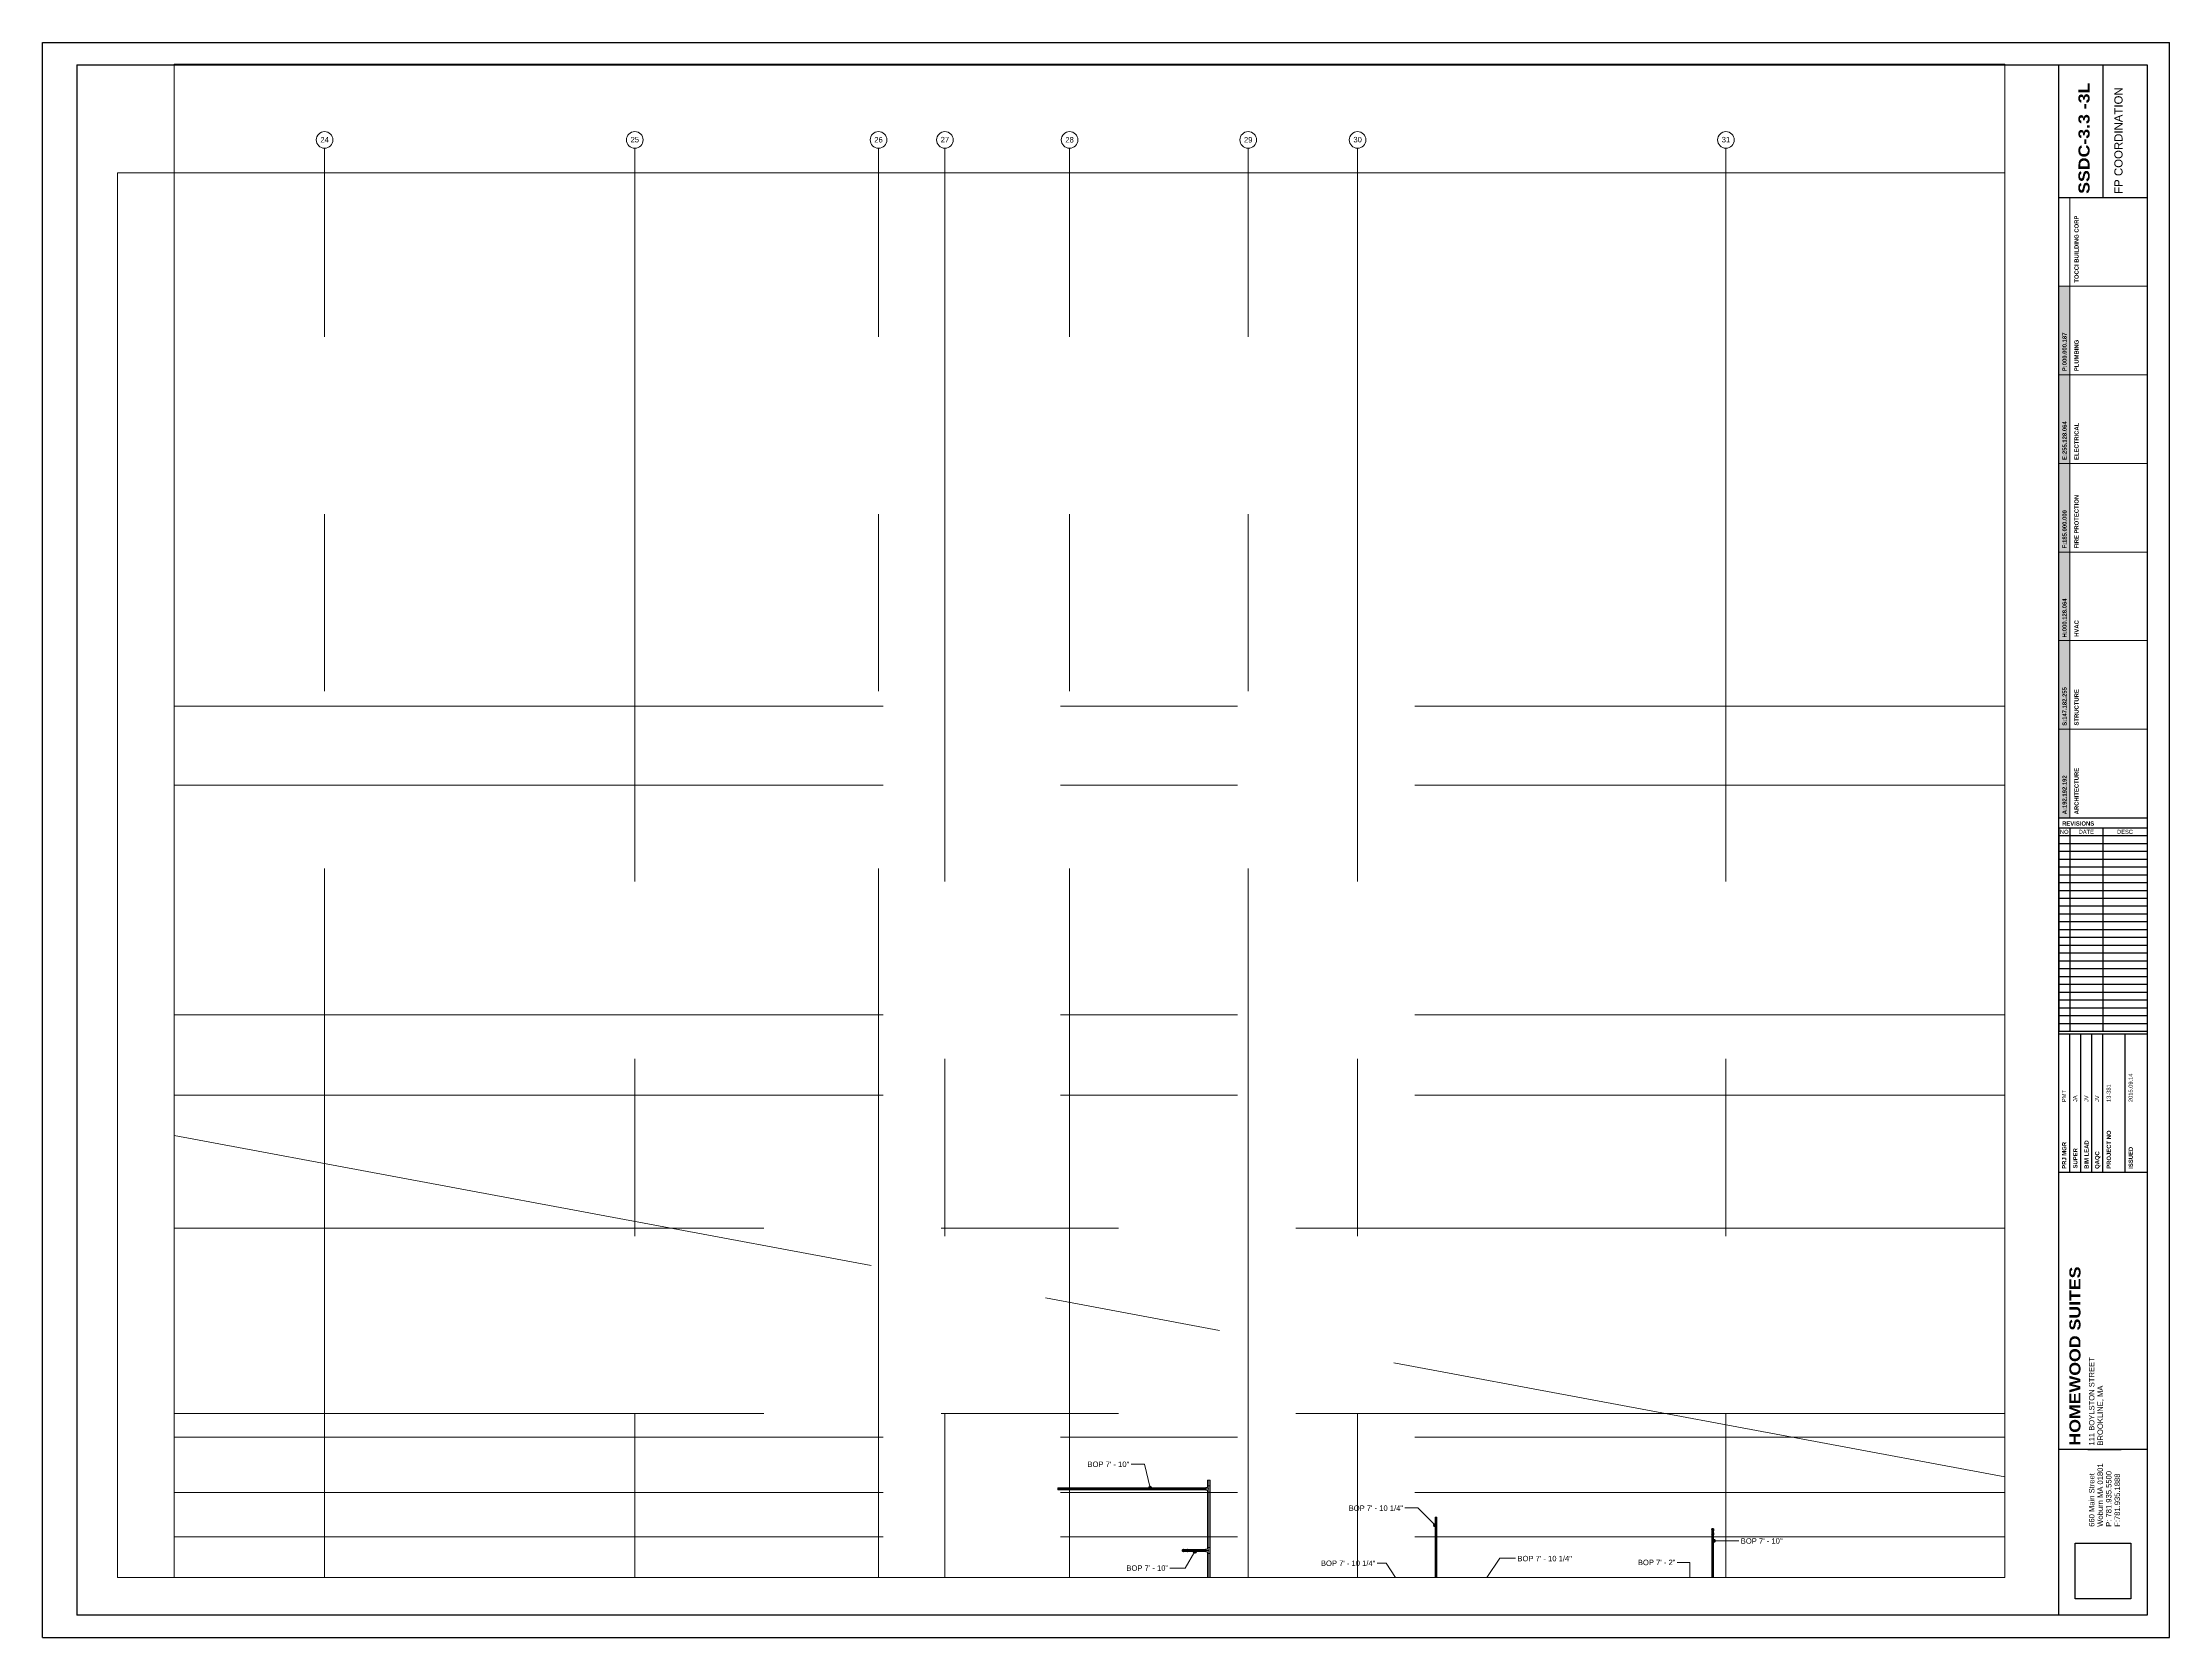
# Paper-space layout 'SDC - 0.0 - LL_A3' of a CAD drawing. Header units: inches. Extents: x -5.5 to 42.5, y -0.2 to 35.8.
# The model-space entities are those that its viewports show. They can reach past a viewport. Long polylines and large blocks are cut down to what shows.
import ezdxf

# ---------------------------------------------------------------- set-up
doc = ezdxf.new("R2010")
doc.units = ezdxf.units.IN
doc.header["$MEASUREMENT"] = 0
doc.linetypes.add('Grid Line', pattern=[0.875, 0.5, -0.125, 0.125, -0.125])
for name, color, linetype, lineweight in [('A-ANNO-NOTE', 250, 'Continuous', 9), ('G-ANNO-DIMS', 251, 'Continuous', 9), ('P-PIPE', 1, 'Continuous', 9), ('P-PIPE-CNTR', 1, 'Continuous', 9), ('S-GRID', 8, 'Continuous', 9), ('S-GRID-IDEN', 8, 'Continuous', 13)]:
    doc.layers.add(name, color=color, linetype=linetype, lineweight=lineweight)
doc.layers.add('VIEWPORT', color=7, linetype='Continuous', plot=False)
doc.layers.add('X - REF - ELEC', color=7, linetype='Continuous', true_color=0xff8040)
doc.styles.add('Arial', font='arial.ttf', dxfattribs={"height": 3.934132})
doc.styles.add('Arial Black', font='', dxfattribs={"height": 0.25})
doc.styles.add('Arial_1', font='arial.ttf', dxfattribs={"height": 5.901198})
doc.styles.add('Arial_2', font='arial.ttf', dxfattribs={"height": 0.092206})
doc.styles.add('Arial_B', font='arialbd.ttf', dxfattribs={"height": 0.095133})
doc.styles.get('Arial Black').set_extended_font_data('Arial Black')
picture_1 = doc.add_image_def('image1.jpg', size_in_pixel=(300, 300))

# ---------------------------------------------------------------- blocks, each defined once
blk = doc.blocks.new('Coordination Legend_36X48_2011 - Coordination Legend_36X48_2011-2112261-')
at = {"layer": 'A-ANNO-NOTE'}
for color, points in [(5, [(0, 10), (0, 12), (0.25, 12), (0.25, 10)]), (3, [(0, 4), (0, 6), (0.25, 6), (0.25, 4)]), (253, [(0, 2), (0.25, 2), (0.25, 0), (0, 0)])]:
    blk.add_hatch(color=color, dxfattribs=at).paths.add_polyline_path(points, flags=0)
at = {"layer": 'A-ANNO-NOTE', "true_color": 0xff8040, "transparency": 33554687}
blk.add_hatch(color=11, dxfattribs=at).paths.add_polyline_path([(0, 10), (0.25, 10), (0.25, 8), (0, 8)], flags=0)
at = {"layer": 'A-ANNO-NOTE', "true_color": 0xb90000}
blk.add_hatch(color=12, dxfattribs=at).paths.add_polyline_path([(0, 8), (0.25, 8), (0.25, 6), (0, 6)], flags=0)
at = {"layer": 'A-ANNO-NOTE', "true_color": 0x93b6ff}
blk.add_hatch(color=151, dxfattribs=at).paths.add_polyline_path([(0, 4), (0.25, 4), (0.25, 2), (0, 2)], flags=0)
at = {"layer": 'A-ANNO-NOTE'}
for p, q in [((0.25, 12), (0.25, 14)), ((0.25, 12), (0, 12)), ((0, 12), (0, 10)), ((0.25, 12), (2, 12)), ((0.25, 10), (0.25, 12)), ((0, 10), (0.25, 10)), ((0, 10), (0, 8)), ((0.25, 10), (0, 10)), ((0.25, 10), (2, 10)), ((0.25, 8), (0.25, 10)), ((0, 8), (0.25, 8)), ((0, 8), (0, 6)), ((0.25, 8), (0, 8)), ((0.25, 8), (2, 8)), ((0.25, 6), (0.25, 8)), ((0, 6), (0.25, 6)), ((0.25, 6), (0, 6)), ((0, 6), (0, 4)), ((0.25, 6), (2, 6)), ((0.25, 4), (0.25, 6)), ((0, 4), (0.25, 4)), ((0, 4), (0, 2)), ((0.25, 4), (0, 4)), ((0.25, 4), (2, 4)), ((0.25, 2), (0.25, 4)), ((0, 2), (0.25, 2)), ((0, 2), (0, 0)), ((0.25, 2), (0, 2)), ((0.25, 2), (2, 2)), ((0.25, 0), (0.25, 2)), ((0, 0), (0.25, 0))]:
    blk.add_line(p, q, dxfattribs=at)
at = {"layer": 'A-ANNO-NOTE', "char_height": 0.09513, "attachment_point": 1, "rotation": 90, "line_spacing_factor": 0.938532, "style": 'Arial_B'}
for s, insert, width in [('P:000.000.187', (0.085, 10.082), 1.008), ('E:255.128.064', (0.085, 8.078), 1.008), ('F:185.000.000', (0.085, 6.081), 1.00012), ('H:000.128.064', (0.085, 4.072), 1.017), ('S:147.182.255', (0.085, 2.079), 1.008), ('A:192.192.192', (0.085, 0.081), 1.01362)]:
    blk.add_mtext(s, dxfattribs=dict(at, insert=insert, width=width))
blk = doc.blocks.new('Victaulic-VicPress316-Elbow 90-45deg Style P568_P571 - Standard-V2-THIRD LEVEL')
at = {"layer": 'P-PIPE'}
for p, q in [((-3203.8, 730.1), (-3203.8, 729.6)), ((-3203.8, 729.3), (-3203.8, 729)), ((-3203.7, 731.1), (-3203.7, 730.2)), ((-3203.7, 730.3), (-3203.7, 729)), ((-3203, 730.2), (-3203.7, 730.2)), ((-3203.7, 730.2), (-3203, 730.2)), ((-3203, 732.5), (-3203, 732.5)), ((-3203, 732.5), (-3203, 731.1)), ((-3203, 731.1), (-3203, 730.2)), ((-3203, 730.3), (-3203, 730.3)), ((-3203, 730.3), (-3203, 730.3)), ((-3202.4, 730.2), (-3203, 730.2)), ((-3203, 730.2), (-3202.4, 730.2)), ((-3203, 729.6), (-3203, 729.6)), ((-3203, 729.6), (-3203, 729.6)), ((-3203, 729.3), (-3203, 729.3)), ((-3203, 729.3), (-3203, 729.3)), ((-3203, 729), (-3203, 729)), ((-3203, 729), (-3203, 729)), ((-3203, 729), (-3203, 729)), ((-3203, 729), (-3203, 729)), ((-3202.4, 730.2), (-3202.4, 731.1)), ((-3202.4, 729), (-3202.4, 730.3)), ((-3202.3, 729.6), (-3202.3, 730.1)), ((-3202.3, 729), (-3202.3, 729.3))]:
    blk.add_line(p, q, dxfattribs=at)
at = {"layer": 'P-PIPE', "flags": 128}
for points in [[(-3203, 733.4), (-3203.4, 733.3), (-3203.8, 733.1), (-3203.9, 732.7), (-3203.9, 732.3), (-3203.7, 731.9), (-3203.4, 731.7), (-3203, 731.6)], [(-3203.8, 729.3), (-3203.9, 729.4), (-3203.9, 729.5), (-3203.8, 729.6), (-3203.8, 729.6)], [(-3203, 733.3), (-3203.4, 733.2), (-3203.7, 732.9), (-3203.8, 732.6), (-3203.7, 732.2), (-3203.5, 731.9), (-3203.2, 731.7), (-3203, 731.7)], [(-3203.8, 730.1), (-3203.7, 730.3), (-3203.7, 730.3)], [(-3203.8, 729.6), (-3203.7, 729.6), (-3203.5, 729.6), (-3203.1, 729.6), (-3203, 729.6)], [(-3203, 729.6), (-3203.4, 729.6), (-3203.7, 729.6), (-3203.8, 729.6), (-3203.8, 729.6)], [(-3203.8, 729.3), (-3203.7, 729.3), (-3203.5, 729.3), (-3203.1, 729.3), (-3203, 729.3)], [(-3203, 729.3), (-3203.4, 729.3), (-3203.7, 729.3), (-3203.8, 729.3), (-3203.8, 729.3)], [(-3203.7, 732.5), (-3203.7, 732.4), (-3203.7, 732.1), (-3203.7, 731.7), (-3203.7, 731.2), (-3203.7, 731.1)], [(-3203, 731.6), (-3202.6, 731.7), (-3202.3, 731.9), (-3202.2, 732.3), (-3202.2, 732.7), (-3202.3, 733.1), (-3202.7, 733.3), (-3203, 733.4)], [(-3203, 731.7), (-3202.7, 731.8), (-3202.4, 732.1), (-3202.3, 732.4), (-3202.3, 732.8), (-3202.6, 733.1), (-3202.9, 733.2), (-3203, 733.3)], [(-3202.3, 729.6), (-3202.4, 729.6), (-3202.6, 729.6), (-3203, 729.6), (-3203, 729.6)], [(-3203, 729.6), (-3202.7, 729.6), (-3202.4, 729.6), (-3202.3, 729.6), (-3202.3, 729.6)], [(-3202.3, 729.3), (-3202.4, 729.3), (-3202.6, 729.3), (-3203, 729.3), (-3203, 729.3)], [(-3203, 729.3), (-3202.7, 729.3), (-3202.4, 729.3), (-3202.3, 729.3), (-3202.3, 729.3)], [(-3202.4, 731.1), (-3202.4, 731.6), (-3202.4, 732), (-3202.4, 732.3), (-3202.4, 732.5), (-3202.4, 732.5)], [(-3202.4, 730.3), (-3202.3, 730.1), (-3202.3, 730.1)], [(-3202.3, 729.6), (-3202.2, 729.5), (-3202.1, 729.4), (-3202.3, 729.3), (-3202.3, 729.3)]]:
    blk.add_lwpolyline(points, dxfattribs=at)
at = {"layer": 'P-PIPE'}
for radius, start, end in [(0.767, 90, 270), (0.767, 90, 270), (0.767, 90, 270), (0.658, 90, 270), (0.658, 90, 270), (0.658, 90, 180), (0.658, 180, 270), (0.766, 270, 90), (0.766, 270, 90), (0.766, 270, 90), (0.658, 270, 90), (0.657, 270, 90), (0.658, 0, 90), (0.658, 270, 0)]:
    blk.add_arc((-3203, 732.5), radius, start, end, dxfattribs=at)
blk = doc.blocks.new('Grid - 3_16_-139788-THIRD LEVEL')
at = {"layer": 'S-GRID-IDEN'}
blk.add_circle((0, 0), 0.188, dxfattribs=at)

msp = doc.modelspace()

# ---------------------------------------------------------------- linework, layer by layer
at = {"layer": 'G-ANNO-DIMS'}
for p, q in [((-419.9, 792.5), (-429.6, 792.5)), ((-415.9, 775.3), (-419.9, 792.5)), ((-222.4, 760.9), (-231.9, 760.9)), ((-210, 748.4), (-222.4, 760.9)), ((-383.5, 729.5), (-390.5, 717.5)), ((-189.9, 686), (-163.2, 724.5)), ((-163.2, 724.5), (-152.1, 724.5)), ((-8.9, 737.1), (0.9, 737.1)), ((0.9, 737.1), (9.2, 737.1)), ((-390.5, 717.5), (-401.6, 717.5)), ((-245.4, 721), (-251.9, 721)), ((-230.1, 697.4), (-245.4, 721)), ((-26, 721.6), (-35.2, 721.6)), ((-26, 697.9), (-26, 721.6))]:
    msp.add_line(p, q, dxfattribs=at)
at = {"layer": 'G-ANNO-DIMS', "lineweight": 50}
for centre in [(-415.9, 775.3), (-210, 748.4), (-8.9, 737.1), (-383.5, 729.5)]:
    msp.add_circle(centre, 1, dxfattribs=at)
at = {"layer": 'P-PIPE'}
for p, q in [((-454.9, 775.3), (-482.5, 775.3)), ((-482.5, 774), (-482.5, 775.3)), ((-482.5, 774), (-454.9, 774)), ((-451.9, 775.3), (-454.9, 775.3)), ((-454.9, 774), (-454.9, 775.3)), ((-454.9, 774), (-451.9, 774)), ((-376.1, 775.3), (-451.9, 775.3)), ((-451.9, 774), (-451.9, 775.3)), ((-451.9, 774), (-376.1, 774)), ((-375.7, 775.5), (-376.1, 775.2)), ((-376.1, 774), (-376.1, 775.3)), ((-376.1, 774.1), (-375.7, 773.9)), ((-374.4, 775.6), (-375.7, 775.6)), ((-375.7, 773.7), (-375.7, 775.6)), ((-375.7, 775.6), (-375.7, 773.7)), ((-375.7, 773.7), (-374.4, 773.7)), ((-374.4, 781), (-374.4, 776.9)), ((-374.4, 781), (-372.5, 781)), ((-374.4, 776.9), (-374.4, 775.6)), ((-374.4, 776.9), (-372.5, 776.9)), ((-372.5, 776.9), (-374.4, 776.9)), ((-374.4, 776.9), (-372.5, 776.9)), ((-374.4, 773.7), (-374.4, 772.4)), ((-374.4, 772.4), (-374.4, 732.4)), ((-374.4, 772.4), (-372.5, 772.4)), ((-374.4, 772.4), (-372.5, 772.4)), ((-372.5, 772.4), (-374.4, 772.4)), ((-372.5, 776.9), (-372.5, 781)), ((-372.5, 772.4), (-372.5, 776.9)), ((-372.5, 732.4), (-372.5, 772.4)), ((-210, 754.2), (-210, 687.7)), ((-208.7, 754.2), (-210, 754.2)), ((-208.7, 687.7), (-208.7, 754.2)), ((-10.2, 742.9), (-10.2, 699.3)), ((-10.2, 742.9), (-8.9, 742.9)), ((-8.9, 699.3), (-8.9, 742.9)), ((-376.1, 730.8), (-389.5, 730.8)), ((-389.5, 730.8), (-389.5, 729.5)), ((-389.5, 729.5), (-376.1, 729.5)), ((-375.7, 731), (-376.1, 730.7)), ((-376.1, 730.8), (-376.1, 729.5)), ((-376.1, 729.6), (-375.7, 729.4)), ((-374.4, 731.1), (-375.7, 731.1)), ((-375.7, 729.2), (-375.7, 731.1)), ((-375.7, 731.1), (-375.7, 729.2)), ((-375.7, 729.2), (-374.4, 729.2)), ((-374.4, 732.4), (-374.4, 731.1)), ((-374.4, 732.4), (-372.5, 732.4)), ((-372.5, 732.4), (-374.4, 732.4)), ((-374.4, 732.4), (-372.5, 732.4)), ((-374.4, 729.2), (-374.4, 727.9)), ((-374.4, 727.9), (-372.5, 727.9)), ((-372.5, 727.9), (-374.4, 727.9)), ((-374.4, 727.9), (-374.4, 662.2)), ((-374.4, 727.9), (-372.5, 727.9)), ((-372.5, 727.9), (-372.5, 732.4)), ((-372.5, 662.2), (-372.5, 727.9))]:
    msp.add_line(p, q, dxfattribs=at)
for centre, radius, start, end in [((-453.4, 774.7), 0.657, 0, 180), ((-453.4, 774.7), 0.657, 0, 180), ((-453.4, 774.7), 0.658, 180, 0), ((-453.4, 774.7), 0.657, 180, 0), ((-453.4, 774.3), 0.329, 90, 270), ((-453.4, 775), 0.329, 270, 90), ((-9.5, 745.2), 0.657, 0, 180), ((-9.5, 745.2), 0.658, 180, 0), ((-9.5, 744.9), 0.329, 90, 270), ((-9.5, 745.5), 0.329, 270, 90), ((-391.9, 730.2), 0.658, 0, 180), ((-391.9, 730.2), 0.657, 180, 0), ((-391.9, 729.8), 0.329, 90, 270), ((-391.9, 730.5), 0.329, 270, 90)]:
    msp.add_arc(centre, radius, start, end, dxfattribs=at)
at = {"layer": 'P-PIPE-CNTR'}
for p, q in [((-482.5, 774.7), (-454.9, 774.7)), ((-482.5, 774.7), (-454.9, 774.7)), ((-451.9, 774.7), (-454.9, 774.7)), ((-454.4, 774.7), (-452.4, 774.7)), ((-453.4, 773.7), (-453.4, 775.7)), ((-451.9, 774.7), (-376.1, 774.7)), ((-451.9, 774.7), (-376.1, 774.7)), ((-375.7, 774.7), (-376.1, 774.7)), ((-375.7, 774.7), (-373.5, 774.7)), ((-373.5, 781), (-373.5, 776.9)), ((-373.5, 781), (-373.5, 776.9)), ((-373.5, 772.4), (-373.5, 776.9)), ((-373.5, 772.4), (-373.5, 732.4)), ((-373.5, 772.4), (-373.5, 732.4)), ((-209.3, 687.7), (-209.3, 754.2)), ((-209.3, 687.7), (-209.3, 754.2)), ((-10.5, 745.2), (-8.5, 745.2)), ((-9.5, 744.2), (-9.5, 746.2)), ((-9.5, 745.2), (-9.5, 743.8)), ((-9.5, 743.8), (-9.5, 742.9)), ((-9.5, 743.8), (-9.5, 741.7)), ((-9.5, 742.9), (-9.5, 699.3)), ((-9.5, 742.9), (-9.5, 699.3)), ((-392.9, 730.2), (-390.9, 730.2)), ((-391.9, 729.2), (-391.9, 731.2)), ((-391.9, 730.2), (-390.5, 730.2)), ((-390.5, 730.2), (-389.5, 730.2)), ((-390.5, 730.2), (-388.4, 730.2)), ((-376.1, 730.2), (-389.5, 730.2)), ((-376.1, 730.2), (-389.5, 730.2)), ((-375.7, 730.2), (-376.1, 730.2)), ((-375.7, 730.2), (-373.5, 730.2)), ((-373.5, 727.9), (-373.5, 732.4)), ((-373.5, 727.9), (-373.5, 662.2)), ((-373.5, 727.9), (-373.5, 662.2)), ((-229.5, 702.2), (-229.5, 704.2))]:
    msp.add_line(p, q, dxfattribs=at)
at = {"layer": 'S-GRID', "linetype": 'Grid Line'}
for p, q in [((-3580, 1488.3), (228, 778.5)), ((-3635.7, 1340), (228, 1340)), ((-3635.7, 1283), (228, 1283)), ((-3635.7, 1117), (228, 1117)), ((-3635.7, 1059), (228, 1059)), ((228, 963), (-3635.7, 963)), ((-3635.7, 812), (228, 812)), ((-3635.7, 772), (228, 772)), ((-3635.7, 740), (228, 740))]:
    msp.add_line(p, q, dxfattribs=at)

# ---------------------------------------------------------------- block references
at = {"layer": 'P-PIPE'}
msp.add_blockref('Victaulic-VicPress316-Elbow 90-45deg Style P568_P571 - Standard-V2-THIRD LEVEL', (3193.5, 12.7), dxfattribs=at)
at = {"layer": 'P-PIPE', "rotation": 90}
msp.add_blockref('Victaulic-VicPress316-Elbow 90-45deg Style P568_P571 - Standard-V2-THIRD LEVEL', (340.6, 3933.2), dxfattribs=at)
at = {"layer": 'S-GRID-IDEN', "xscale": 31.99999999999999, "yscale": 31.99999999999999, "zscale": 31.99999999999999}
for p in [(-1012, 1777.7), (-612, 1777.7), (-474, 1777.7), (-345, 1777.7)]:
    msp.add_blockref('Grid - 3_16_-139788-THIRD LEVEL', p, dxfattribs=at)
for p, rotation in [((-788, 1777.7), 180), ((-564, 1777.7), 180), ((-266, 1777.7), 180), ((0, 1777.7), 180), ((-3641.7, 1340), 269.9999999999996), ((-3641.7, 1283), 269.9999999999996), ((-3641.7, 1117), 269.9999999999996), ((-3641.7, 1059), 269.9999999999996), ((-3641.7, 963), 90), ((-3641.7, 829), 90), ((-3641.7, 812), 269.9999999999996), ((-3641.7, 772), 269.9999999999996), ((-3641.7, 740), 269.9999999999996)]:
    msp.add_blockref('Grid - 3_16_-139788-THIRD LEVEL', p, dxfattribs=dict(at, rotation=rotation))

# ---------------------------------------------------------------- texts
at = {"layer": 'G-ANNO-DIMS', "char_height": 3.934, "attachment_point": 1, "line_spacing_factor": 0.938532, "style": 'Arial'}
for s, insert, width in [('BOP 7\' - 10"', (-461.1, 794.4), 35.952), ('BOP 7\' - 10 1/4"', (-272.5, 762.7), 46.896), ('BOP 7\' - 10"', (10.7, 739), 35.952), ('BOP 7\' - 10 1/4"', (-292.5, 722.9), 46.896), ('BOP 7\' - 10 1/4"', (-150.6, 726.3), 46.896), ('BOP 7\' - 2"', (-63.6, 723.5), 32.304), ('BOP 7\' - 10"', (-433, 719.4), 35.952)]:
    msp.add_mtext(s, dxfattribs=dict(at, insert=insert, width=width))

# ---------------------------------------------------------------- next in the draw order: texts
at = {"layer": 'S-GRID-IDEN', "lineweight": 9, "char_height": 3.93, "attachment_point": 2, "line_spacing_factor": 0.938532, "style": 'Arial', "bg_fill": 3, "box_fill_scale": 1.25, "bg_fill_color": 0, "bg_fill_transparency": 0}
for s, insert, width in [('24', (-1012, 1779.8), 7.296), ('25', (-788, 1779.9), 7.296), ('26', (-612, 1779.8), 7.296), ('27', (-564, 1779.9), 7.296), ('28', (-474, 1779.8), 7.296), ('29', (-345, 1779.8), 7.296), ('30', (-266, 1779.9), 7.296), ('31', (0, 1779.9), 7.296), ('G', (-3641.6, 831.1), 5.088)]:
    msp.add_mtext(s, dxfattribs=dict(at, insert=insert, width=width))

# ---------------------------------------------------------------- next in the draw order: linework, layer by layer
at = {"layer": 'S-GRID', "linetype": 'Grid Line'}
for p, q in [((-1012, -484.3), (-1012, 1771.7)), ((-788, 1771.7), (-788, -484.3)), ((-612, -484.3), (-612, 1771.7)), ((-564, 1771.7), (-564, -484.3)), ((-474, -484.3), (-474, 1771.7)), ((-345, -484.3), (-345, 1771.7)), ((-266, 1771.7), (-266, -484.3)), ((0, 1771.7), (0, -484.3)), ((228, 829), (-3635.7, 829))]:
    msp.add_line(p, q, dxfattribs=at)

psp = doc.layouts.new('SDC - 0.0 - LL_A3')

# ---------------------------------------------------------------- linework, layer by layer
for p, q in [((-5.512, 35.801), (42.488, 35.801)), ((-5.512, -0.199), (-5.512, 35.801)), ((42.488, -0.199), (42.488, 35.801)), ((-4.736, 35.301), (41.988, 35.301)), ((-4.736, 35.301), (-4.736, 0.301)), ((40.988, 35.301), (40.988, 32.301)), ((41.988, 35.301), (41.988, 0.301)), ((39.988, 32.301), (41.988, 32.301)), ((41.985, 18.071), (41.985, 17.894)), ((41.985, 17.894), (41.985, 13.477)), ((41.985, 17.717), (39.99, 17.717)), ((41.985, 17.541), (39.99, 17.541)), ((41.985, 17.364), (39.99, 17.364)), ((41.985, 17.187), (39.99, 17.187)), ((41.985, 17.011), (39.99, 17.011)), ((41.985, 16.834), (39.99, 16.834)), ((41.985, 16.657), (39.99, 16.657)), ((41.985, 16.481), (39.99, 16.481)), ((41.985, 16.304), (39.99, 16.304)), ((41.985, 16.127), (39.99, 16.127)), ((41.985, 15.951), (39.99, 15.951)), ((41.985, 15.774), (39.99, 15.774)), ((41.985, 15.597), (39.99, 15.597)), ((41.985, 15.42), (39.99, 15.42)), ((41.985, 15.244), (39.99, 15.244)), ((41.985, 15.067), (39.99, 15.067)), ((41.985, 14.89), (39.99, 14.89)), ((41.985, 14.714), (39.99, 14.714)), ((41.985, 14.537), (39.99, 14.537)), ((41.985, 14.36), (39.99, 14.36)), ((41.985, 14.184), (39.99, 14.184)), ((41.985, 14.007), (39.99, 14.007)), ((41.985, 13.83), (39.99, 13.83)), ((41.985, 13.654), (39.99, 13.654)), ((41.985, 13.477), (39.99, 13.477)), ((39.988, 13.426), (41.988, 13.426)), ((40.238, 10.301), (40.238, 13.426)), ((40.488, 10.301), (40.488, 13.426)), ((40.738, 10.301), (40.738, 13.426)), ((40.988, 10.301), (40.988, 13.426)), ((41.488, 10.301), (41.488, 13.426)), ((39.988, 10.301), (41.988, 10.301)), ((41.988, 0.301), (-4.736, 0.301)), ((-5.512, -0.199), (42.488, -0.199))]:
    psp.add_line(p, q)

# ---------------------------------------------------------------- texts
at = {"lineweight": 9, "attachment_point": 1, "rotation": 90}
for s, insert, char_height, width, line_spacing_factor, style in [('SSDC-3.3 -3L', (40.435, 32.386), 0.25, 2.82013, 1.176471, 'Arial Black'), ('FP COORDINATION', (41.245, 32.386), 0.18441, 3.09825, 0.938532, 'Arial_1'), ('2015.09.14', (41.565, 11.886), 0.0922, 0.7695, 0.938532, 'Arial_2'), ('PMT', (40.064, 11.886), 0.0922, 0.17888, 0.938532, 'Arial_2'), ('JA', (40.314, 11.886), 0.0922, 0.33187, 0.938532, 'Arial_2'), ('JV', (40.568, 11.886), 0.0922, 0.315, 0.938532, 'Arial_2'), ('JV', (40.807, 11.886), 0.0922, 0.58612, 0.938532, 'Arial_2'), ('13-381', (41.069, 11.886), 0.0922, 0.5625, 0.938532, 'Arial_2')]:
    psp.add_mtext(s, dxfattribs=dict(at, insert=insert, char_height=char_height, width=width, line_spacing_factor=line_spacing_factor, style=style))
at = {"color": 7, "insert": (40.066, 18.221), "char_height": 0.0951, "width": 0.83812, "attachment_point": 1, "line_spacing_factor": 0.938532, "style": 'Arial_B', "bg_fill": 3, "box_fill_scale": 1.25, "bg_fill_color": 0, "bg_fill_transparency": 0}
psp.add_mtext('REVISIONS', dxfattribs=at)
at = {"insert": (41.485, 18.032), "char_height": 0.0922, "width": 0.42525, "attachment_point": 2, "line_spacing_factor": 0.938532, "style": 'Arial_2'}
psp.add_mtext('DESC', dxfattribs=at)
at = {"color": 7, "lineweight": 30, "insert": (40.672, 2.299), "char_height": 0.12294, "width": 1.7055, "attachment_point": 1, "rotation": 90, "line_spacing_factor": 0.938532, "style": 'Arial', "bg_fill": 3, "box_fill_scale": 1.25, "bg_fill_color": 0, "bg_fill_transparency": 0}
psp.add_mtext('660 Main Street\\PWoburn MA 01801\\PP: 781.935.5500\\PF:781.935.1888', dxfattribs=at)

# ---------------------------------------------------------------- pictures from other files: only their frames are drawn
at = {"layer": 'X - REF - ELEC'}
image = psp.add_image(picture_1, insert=(41.613, 0.676), size_in_units=(1.25, 1.25), rotation=90, dxfattribs=at)
image.dxf.flags = 7

# ---------------------------------------------------------------- viewports
at = {"layer": 'VIEWPORT'}
psp.add_viewport(center=(18.114, 34.088), size=(41.311, 2.45249), view_center_point=(-459.697, 1793.242), view_height=78.479722, dxfattribs=at)
for center, size, view_center_point, view_height, status in [((-3.179, 17.01), (1.275, 31.7036), (-3670.626, 1218.022), 1014.5142, 4), ((18.114, 17.01), (41.311, 31.70357), (-459.697, 1218.022), 1014.51416, 3)]:
    psp.add_viewport(center=center, size=size, view_center_point=view_center_point, view_height=view_height, status=status, dxfattribs=at)

# ---------------------------------------------------------------- next in the draw order: linework, layer by layer
for p, q in [((40.239, 18.071), (39.99, 18.071)), ((39.99, 18.071), (39.99, 17.894)), ((41.985, 17.894), (39.99, 17.894)), ((39.99, 17.894), (39.99, 13.477)), ((40.984, 18.071), (40.239, 18.071)), ((40.239, 18.071), (40.239, 17.894)), ((40.239, 17.894), (40.239, 13.477)), ((41.985, 18.071), (40.984, 18.071)), ((40.984, 18.071), (40.984, 17.894)), ((40.984, 17.894), (40.984, 13.477)), ((39.988, 4.051), (41.988, 4.051))]:
    psp.add_line(p, q)

# ---------------------------------------------------------------- next in the draw order: block references
psp.add_blockref('Coordination Legend_36X48_2011 - Coordination Legend_36X48_2011-2112261-', (39.988, 18.301))

# ---------------------------------------------------------------- next in the draw order: texts
at = {"char_height": 0.0922, "attachment_point": 2, "line_spacing_factor": 0.938532, "style": 'Arial_2'}
for s, insert, width in [('NO', (40.115, 18.032), 0.2295), ('DATE', (40.612, 18.032), 0.40837)]:
    psp.add_mtext(s, dxfattribs=dict(at, insert=insert, width=width))
at = {"color": 7, "char_height": 0.0951, "attachment_point": 1, "rotation": 90, "line_spacing_factor": 0.938532, "style": 'Arial_B', "bg_fill": 3, "box_fill_scale": 1.25, "bg_fill_color": 0, "bg_fill_transparency": 0}
for s, insert, width in [('PRJ MGR', (40.067, 10.381), 0.702), ('ISSUED', (41.568, 10.381), 0.57262)]:
    psp.add_mtext(s, dxfattribs=dict(at, insert=insert, width=width))
at = {"lineweight": 9, "insert": (40.23, 4.132), "char_height": 0.25, "width": 5.86061, "attachment_point": 1, "rotation": 90, "line_spacing_factor": 1.176471, "style": 'Arial Black'}
psp.add_mtext('HOMEWOOD SUITES', dxfattribs=at)

# ---------------------------------------------------------------- next in the draw order: linework, layer by layer
psp.add_line((39.988, 35.301), (39.988, 0.301))

# ---------------------------------------------------------------- next in the draw order: texts
at = {"attachment_point": 1, "rotation": 90, "line_spacing_factor": 0.938532, "style": 'Arial_B', "bg_fill": 3, "box_fill_scale": 1.25, "bg_fill_color": 0, "bg_fill_transparency": 0}
for s, insert, char_height, width in [('TOCCI BUILDING CORP', (40.343, 30.381), 0.09513, 1.75725), ('PLUMBING', (40.343, 28.383), 0.0951, 0.82237), ('ELECTRICAL', (40.343, 26.379), 0.0951, 0.97312), ('FIRE PROTECTION', (40.343, 24.38), 0.09513, 1.40512), ('HVAC', (40.343, 22.387), 0.0951, 0.43312), ('STRUCTURE', (40.343, 20.386), 0.0951, 0.95062), ('ARCHITECTURE', (40.343, 18.381), 0.09513, 1.21275)]:
    psp.add_mtext(s, dxfattribs=dict(at, insert=insert, char_height=char_height, width=width))
at = {"color": 7, "insert": (40.317, 10.388), "char_height": 0.0951, "width": 0.52987, "attachment_point": 1, "rotation": 90, "line_spacing_factor": 0.938532, "style": 'Arial_B', "bg_fill": 3, "box_fill_scale": 1.25, "bg_fill_color": 0, "bg_fill_transparency": 0}
psp.add_mtext('SUPER', dxfattribs=at)
at = {"lineweight": 9, "insert": (40.672, 4.132), "char_height": 0.12294, "width": 2.136, "attachment_point": 1, "rotation": 90, "line_spacing_factor": 0.938532, "style": 'Arial', "bg_fill": 3, "box_fill_scale": 1.25, "bg_fill_color": 0, "bg_fill_transparency": 0}
psp.add_mtext('111 BOYLSTON STREET \\PBROOKLINE, MA', dxfattribs=at)

# ---------------------------------------------------------------- next in the draw order: linework, layer by layer
psp.add_line((39.988, 18.301), (41.988, 18.301))

# ---------------------------------------------------------------- next in the draw order: texts
at = {"color": 7, "insert": (40.57, 10.38), "char_height": 0.0951, "width": 0.74137, "attachment_point": 1, "rotation": 90, "line_spacing_factor": 0.938532, "style": 'Arial_B', "bg_fill": 3, "box_fill_scale": 1.25, "bg_fill_color": 0, "bg_fill_transparency": 0}
psp.add_mtext('BIM LEAD', dxfattribs=at)

# ---------------------------------------------------------------- next in the draw order: texts
at = {"color": 7, "insert": (40.809, 10.378), "char_height": 0.0951, "width": 0.46012, "attachment_point": 1, "rotation": 90, "line_spacing_factor": 0.938532, "style": 'Arial_B', "bg_fill": 3, "box_fill_scale": 1.25, "bg_fill_color": 0, "bg_fill_transparency": 0}
psp.add_mtext('QAQC', dxfattribs=at)

# ---------------------------------------------------------------- next in the draw order: texts
at = {"color": 7, "insert": (41.072, 10.381), "char_height": 0.0951, "width": 1.00238, "attachment_point": 1, "rotation": 90, "line_spacing_factor": 0.938532, "style": 'Arial_B', "bg_fill": 3, "box_fill_scale": 1.25, "bg_fill_color": 0, "bg_fill_transparency": 0}
psp.add_mtext('PROJECT NO', dxfattribs=at)

doc.saveas('drawing.dxf')
